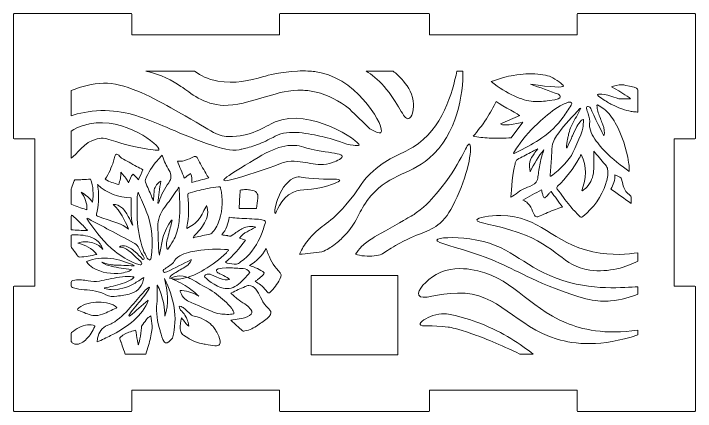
# Model space of a CAD drawing. Header units: millimetres. Extents: x -372 to 413, y -257 to 13.
# Drawn here: x 2.9 to 99.1, y -126.5 to -70.3 of the extents above; entities that cross this region are included whole.
import ezdxf

# ---------------------------------------------------------------- set-up
doc = ezdxf.new("R2010")
doc.units = ezdxf.units.MM
doc.header["$MEASUREMENT"] = 0
doc.layers.add('Layer 1', color=7, linetype='Continuous')

# ---------------------------------------------------------------- blocks, each defined once
blk = doc.blocks.new('block 6')
at = {"layer": 'Layer 1', "lineweight": 0}
for points in [[(19.596, -126.444), (19.596, -123.503), (40.396, -123.503), (40.396, -126.444), (40.455, -126.503), (61.537, -126.503), (61.596, -126.444), (61.596, -123.503), (82.396, -123.503), (82.396, -126.444), (82.455, -126.503), (99.037, -126.503), (99.096, -126.444), (99.096, -108.862), (99.037, -108.803), (96.096, -108.803), (96.096, -88.003), (99.037, -88.003), (99.096, -87.944), (99.096, -70.362), (99.037, -70.303), (82.455, -70.303), (82.396, -70.362), (82.396, -73.303), (61.596, -73.303), (61.596, -70.362), (61.537, -70.303), (40.455, -70.303), (40.396, -70.362), (40.396, -73.303), (19.596, -73.303), (19.596, -70.362), (19.537, -70.303), (2.955, -70.303), (2.896, -70.362), (2.896, -87.944), (2.955, -88.003), (5.896, -88.003), (5.896, -108.803), (2.955, -108.803), (2.896, -108.862), (2.896, -126.444), (2.955, -126.503), (19.537, -126.503), (19.596, -126.444)], [(66.585, -80.996), (66.585, -80.996)], [(18.432, -93.322), (18.432, -93.322)], [(44.896, -118.503), (44.896, -107.303), (57.096, -107.303), (57.096, -118.503), (44.896, -118.503)]]:
    blk.add_lwpolyline(points, dxfattribs=at)
for points, knots in [([(54.73, -87.109), (54.603, -87.232), (54.211, -87.19), (53.153, -86.569), (52.194, -85.638), (51.234, -84.707), (50.271, -83.775), (48.825, -82.597), (47.244, -81.796), (45.576, -81.398), (44.93, -81.242), (44.327, -81.158), (43.748, -81.133), (41.713, -81.041), (40.238, -81.528), (38.961, -81.909), (36.04, -82.78), (34.244, -83.32), (32.537, -83.264), (29.708, -83.179), (27.831, -81.5), (26.508, -80.579), (25.312, -79.75), (23.714, -78.953), (21.541, -78.413), (21.541, -78.413), (28.416, -78.413), (28.416, -78.413), (29.408, -79.097), (30.131, -79.56), (31.708, -79.842), (34.188, -80.283), (36.107, -79.757), (38.139, -79.196), (38.717, -79.037), (40.718, -78.519), (42.954, -78.413), (43.441, -78.392), (43.939, -78.388), (44.433, -78.413), (45.064, -78.445), (45.695, -78.522), (46.299, -78.66), (51.83, -79.93), (55.365, -86.499), (54.73, -87.109)], [0, 0, 0, 0, 1, 1, 1, 2, 2, 2, 3, 3, 3, 4, 4, 4, 5, 5, 5, 6, 6, 6, 7, 7, 7, 8, 8, 8, 9, 9, 9, 10, 10, 10, 11, 11, 11, 12, 12, 12, 13, 13, 13, 14, 14, 14, 15, 15, 15, 15]), ([(66.298, -78.413), (66.336, -81.581), (65.532, -87.332), (61.535, -90.739), (58.498, -93.329), (55.58, -92.891), (52.797, -96.715), (51.382, -98.656), (51.477, -99.682), (49.555, -101.697), (49.194, -102.074), (48.761, -102.534), (48.095, -103.014), (47.698, -103.3), (47.129, -103.66), (46.387, -103.975), (45.871, -104.04), (45.346, -104.1), (44.81, -104.156), (44.275, -104.211), (43.748, -104.26), (43.229, -104.304), (43.445, -103.831), (43.759, -103.195), (44.27, -102.54), (46.281, -99.961), (46.944, -100.564), (49.795, -97.315), (51.795, -95.036), (51.587, -94.539), (53.188, -92.958), (55.552, -90.63), (57.432, -90.298), (59.256, -89.177), (63.444, -86.601), (64.837, -81.408), (65.444, -78.413), (65.444, -78.413), (66.298, -78.413), (66.298, -78.413)], [0, 0, 0, 0, 1, 1, 1, 2, 2, 2, 3, 3, 3, 4, 4, 4, 5, 5, 5, 6, 6, 6, 7, 7, 7, 8, 8, 8, 9, 9, 9, 10, 10, 10, 11, 11, 11, 12, 12, 12, 13, 13, 13, 13]), ([(59.302, -83.581), (59.284, -83.779), (59.172, -85.021), (58.642, -85.144), (57.873, -85.32), (57.242, -82.907), (55.16, -80.579), (54.296, -79.612), (53.418, -78.921), (52.649, -78.413), (52.649, -78.413), (56.413, -78.413), (56.413, -78.413), (56.445, -78.434), (56.476, -78.459), (56.508, -78.484), (56.956, -78.829), (59.545, -80.907), (59.302, -83.581)], [0, 0, 0, 0, 1, 1, 1, 2, 2, 2, 3, 3, 3, 4, 4, 4, 5, 5, 5, 6, 6, 6, 6]), ([(75.828, -80.278), (78.852, -80.721), (80.401, -80.795), (80.474, -80.501), (80.495, -80.418), (79.384, -79.536), (78.718, -79.241), (78.187, -79.005), (77.129, -78.854), (76.062, -78.813), (75.83, -78.804), (74.803, -78.79), (73.4, -79.035), (72.596, -79.176), (71.52, -79.43), (70.296, -79.916), (72.493, -81.696), (74.703, -82.583), (76.196, -82.708), (76.947, -82.771), (77.828, -82.668), (78.447, -82.596), (79.771, -82.441), (79.994, -82.255), (80.024, -82.1), (80.051, -81.956), (79.918, -81.806), (79.791, -81.697), (78.47, -81.224), (77.149, -80.751), (75.828, -80.278)], [0, 0, 0, 0, 1, 1, 1, 2, 2, 2, 3, 3, 3, 4, 4, 4, 5, 5, 5, 6, 6, 6, 7, 7, 7, 8, 8, 8, 9, 9, 9, 10, 10, 10, 10]), ([(51.657, -88.873), (51.633, -88.958), (51.343, -89.014), (49.918, -88.753), (48.504, -88.181), (47.29, -87.86), (46.433, -87.673), (44.715, -87.292), (41.646, -86.615), (39.892, -87.578), (39.716, -87.673), (39.067, -88.03), (38.135, -88.46), (37.811, -88.608), (37.426, -88.767), (36.947, -88.933), (36.181, -89.194), (35.532, -89.353), (35.087, -89.444), (35.087, -89.444), (34.509, -89.624), (33.814, -89.607), (31.588, -89.54), (25.562, -86.816), (23.52, -85.97), (20.997, -84.925), (18.486, -83.916), (15.208, -84.008), (13.519, -84.057), (12.079, -84.386), (10.996, -84.724), (10.996, -84.724), (10.996, -81.182), (10.996, -81.182), (12.488, -80.547), (14.027, -80.198), (15.575, -80.138), (18.429, -80.025), (22.042, -81.92), (25.086, -83.62), (31.08, -86.978), (31.433, -87.613), (33.225, -87.673), (36.333, -87.772), (38.273, -86.259), (39.818, -85.603), (44.718, -83.518), (51.809, -88.39), (51.657, -88.873)], [0, 0, 0, 0, 1, 1, 1, 2, 2, 2, 3, 3, 3, 4, 4, 4, 5, 5, 5, 6, 6, 6, 7, 7, 7, 8, 8, 8, 9, 9, 9, 10, 10, 10, 11, 11, 11, 12, 12, 12, 13, 13, 13, 14, 14, 14, 15, 15, 15, 16, 16, 16, 16]), ([(90.44, -80.696), (90.577, -80.727), (90.794, -80.781), (90.916, -80.963), (91.033, -81.14), (90.986, -81.347), (90.986, -81.463), (90.986, -82.285), (90.986, -83.107), (90.986, -83.928), (90.986, -84.016), (90.986, -84.104), (90.986, -84.227), (90.817, -84.207), (90.656, -84.193), (90.498, -84.176), (90.498, -84.176), (90.247, -84.147), (90.033, -84.116), (89.771, -84.077), (88.725, -83.863), (87.303, -83.158), (86.905, -82.96), (86.547, -82.726), (85.832, -82.257), (85.518, -82.052), (85.271, -81.881), (85.306, -81.777), (85.328, -81.711), (85.464, -81.667), (85.907, -81.701), (86.792, -81.771), (87.18, -82.021), (88.317, -82.324), (88.317, -82.324), (88.525, -82.379), (89.921, -82.348), (89.927, -82.348), (89.939, -82.347), (89.942, -82.34), (89.99, -82.252), (88.668, -81.451), (87.273, -80.636), (87.617, -80.502), (88.147, -80.348), (88.804, -80.35), (88.947, -80.351), (89.444, -80.466), (90.44, -80.696)], [0, 0, 0, 0, 1, 1, 1, 2, 2, 2, 3, 3, 3, 4, 4, 4, 5, 5, 5, 6, 6, 6, 7, 7, 7, 8, 8, 8, 9, 9, 9, 10, 10, 10, 11, 11, 11, 12, 12, 12, 13, 13, 13, 14, 14, 14, 15, 15, 15, 16, 16, 16, 16]), ([(74.306, -84.695), (74.306, -84.695), (72.041, -83.394), (70.974, -82.728), (70.617, -83.474), (70.169, -84.298), (69.608, -85.162), (68.977, -86.133), (68.331, -86.955), (67.732, -87.637), (68.424, -87.751), (69.189, -87.843), (70.019, -87.889), (71.161, -87.954), (72.199, -87.92), (73.104, -87.84), (73.104, -87.84), (74.771, -85.648), (74.771, -85.648), (74.771, -85.648), (72.129, -86.317), (71.607, -85.888), (71.607, -85.888), (74.306, -84.695), (74.306, -84.695)], [0, 0, 0, 0, 1, 1, 1, 2, 2, 2, 3, 3, 3, 4, 4, 4, 5, 5, 5, 6, 6, 6, 7, 7, 7, 8, 8, 8, 8]), ([(73.454, -90.033), (73.643, -89.717), (73.82, -89.394), (74.024, -89.088), (74.933, -87.725), (76.051, -86.546), (77.256, -85.445), (78.117, -84.659), (79.014, -83.916), (80.025, -83.33), (80.376, -83.126), (80.77, -82.995), (81.146, -82.834), (81.192, -82.814), (81.25, -82.8), (81.298, -82.809), (81.419, -82.83), (81.589, -82.831), (81.64, -82.907), (81.689, -82.979), (81.647, -83.159), (81.586, -83.252), (81.212, -83.818), (80.833, -84.381), (80.434, -84.93), (79.599, -86.081), (78.603, -87.07), (77.426, -87.874), (76.419, -88.563), (75.354, -89.147), (74.265, -89.691), (74.013, -89.816), (73.766, -89.953), (73.517, -90.084), (73.496, -90.067), (73.475, -90.05), (73.454, -90.033)], [0, 0, 0, 0, 1, 1, 1, 2, 2, 2, 3, 3, 3, 4, 4, 4, 5, 5, 5, 6, 6, 6, 7, 7, 7, 8, 8, 8, 9, 9, 9, 10, 10, 10, 11, 11, 11, 12, 12, 12, 12]), ([(81.488, -90.54), (80.651, -91.766), (78.58, -93.514), (78.597, -93.29), (78.655, -92.48), (78.719, -91.67), (78.775, -90.86), (78.818, -90.25), (78.814, -89.634), (78.901, -89.031), (79.003, -88.322), (79.388, -87.721), (79.807, -87.153), (80.712, -85.925), (81.766, -84.826), (82.809, -83.717), (82.828, -83.696), (82.854, -83.682), (82.913, -83.684), (82.854, -83.806), (82.797, -83.931), (82.734, -84.051), (82.352, -84.778), (81.957, -85.498), (81.592, -86.232), (81.444, -86.531), (81.348, -86.857), (81.253, -87.179), (81.228, -87.266), (81.197, -87.403), (81.172, -87.517), (81.134, -87.692), (81.086, -87.864), (81.059, -88.04), (80.999, -88.444), (80.949, -88.85), (80.894, -89.256), (80.915, -89.265), (80.935, -89.274), (80.956, -89.283), (80.971, -89.257), (80.987, -89.231), (80.999, -89.205), (81.203, -88.767), (81.41, -88.331), (81.604, -87.89), (81.625, -87.843), (81.708, -87.632), (81.74, -87.566), (81.958, -87.125), (82.143, -86.667), (82.383, -86.238), (82.551, -85.936), (82.783, -85.667), (83, -85.394), (83.056, -85.324), (83.166, -85.298), (83.252, -85.252), (83.278, -85.266), (83.303, -85.28), (83.329, -85.295), (83.293, -85.699), (83.274, -86.106), (83.217, -86.507), (83.115, -87.219), (81.631, -90.33), (81.488, -90.54)], [0, 0, 0, 0, 1, 1, 1, 2, 2, 2, 3, 3, 3, 4, 4, 4, 5, 5, 5, 6, 6, 6, 7, 7, 7, 8, 8, 8, 9, 9, 9, 10, 10, 10, 11, 11, 11, 12, 12, 12, 13, 13, 13, 14, 14, 14, 15, 15, 15, 16, 16, 16, 17, 17, 17, 18, 18, 18, 19, 19, 19, 20, 20, 20, 21, 21, 21, 22, 22, 22, 22]), ([(85.914, -85.703), (85.728, -85.169), (85.505, -84.646), (85.333, -84.107), (85.248, -83.839), (85.246, -83.545), (85.207, -83.263), (85.239, -83.244), (85.271, -83.224), (85.303, -83.204), (85.59, -83.384), (85.892, -83.542), (86.159, -83.747), (86.857, -84.283), (87.372, -84.98), (87.799, -85.74), (88.78, -87.485), (89.354, -89.369), (89.679, -91.334), (89.726, -91.621), (89.748, -91.913), (89.772, -92.203), (89.781, -92.312), (89.763, -92.423), (89.754, -92.595), (89.453, -92.384), (89.189, -92.21), (88.938, -92.02), (87.695, -91.081), (86.528, -90.057), (85.534, -88.852), (84.939, -88.131), (84.381, -87.381), (84.2, -86.431), (84.166, -86.257), (84.134, -86.066), (84.171, -85.899), (84.284, -85.384), (84.089, -84.928), (83.953, -84.458), (83.879, -84.201), (83.82, -83.939), (83.749, -83.681), (83.693, -83.479), (83.791, -83.426), (83.97, -83.433), (84.149, -83.439), (84.252, -83.528), (84.323, -83.69), (84.684, -84.518), (86.181, -87.602), (86.185, -87.592), (86.372, -87.048), (86.201, -86.535), (86.04, -86.023), (86.035, -86.006), (85.946, -85.793), (85.914, -85.703)], [0, 0, 0, 0, 1, 1, 1, 2, 2, 2, 3, 3, 3, 4, 4, 4, 5, 5, 5, 6, 6, 6, 7, 7, 7, 8, 8, 8, 9, 9, 9, 10, 10, 10, 11, 11, 11, 12, 12, 12, 13, 13, 13, 14, 14, 14, 15, 15, 15, 16, 16, 16, 17, 17, 17, 18, 18, 18, 19, 19, 19, 19]), ([(23.407, -89.547), (23.347, -89.691), (22.687, -89.586), (21.364, -89.367), (16.905, -88.64), (16.323, -87.638), (14.7, -87.987), (12.711, -88.414), (11.843, -90.291), (10.996, -90.711), (10.996, -90.711), (10.996, -86.897), (10.996, -86.897), (12.023, -86.22), (13.321, -85.948), (13.617, -85.885), (18.514, -84.855), (23.647, -88.972), (23.407, -89.547)], [0, 0, 0, 0, 1, 1, 1, 2, 2, 2, 3, 3, 3, 4, 4, 4, 5, 5, 5, 6, 6, 6, 6]), ([(49.254, -90.483), (49.296, -90.86), (48.051, -91.283), (47.895, -91.335), (45.463, -92.147), (44.161, -90.938), (41.567, -91.204), (40.828, -91.28), (41.212, -91.349), (37.845, -92.465), (35.613, -93.204), (32.704, -94.168), (32.56, -93.846), (32.52, -93.754), (32.688, -93.521), (34.182, -92.585), (38.155, -90.096), (40.141, -88.852), (42.468, -88.922), (43.71, -88.96), (43.437, -89.271), (46.852, -89.823), (48.192, -90.039), (49.216, -90.15), (49.254, -90.483)], [0, 0, 0, 0, 1, 1, 1, 2, 2, 2, 3, 3, 3, 4, 4, 4, 5, 5, 5, 6, 6, 6, 7, 7, 7, 8, 8, 8, 8]), ([(65.465, -96.204), (64.565, -98.077), (64.12, -99.016), (63.066, -99.912), (61.44, -101.294), (60.007, -101.223), (56.789, -103.072), (55.944, -103.557), (55.277, -104.002), (54.843, -104.304), (54.268, -104.472), (53.412, -104.641), (52.387, -104.544), (51.913, -104.5), (51.498, -104.407), (51.149, -104.304), (51.336, -104.014), (51.628, -103.605), (52.052, -103.177), (52.451, -102.775), (52.936, -102.392), (53.576, -102.014), (54.035, -101.743), (56.487, -100.346), (57.933, -99.524), (58.872, -98.987), (59.253, -98.786), (59.761, -98.409), (61.154, -97.379), (62.036, -96.349), (62.823, -95.421), (65.987, -91.685), (66.784, -88.602), (67.208, -88.743), (67.663, -88.894), (67.19, -92.613), (65.465, -96.204)], [0, 0, 0, 0, 1, 1, 1, 2, 2, 2, 3, 3, 3, 4, 4, 4, 5, 5, 5, 6, 6, 6, 7, 7, 7, 8, 8, 8, 9, 9, 9, 10, 10, 10, 11, 11, 11, 12, 12, 12, 12]), ([(73.522, -92.078), (73.574, -91.845), (73.646, -91.616), (73.684, -91.382), (73.732, -91.087), (73.906, -90.918), (74.162, -90.79), (74.809, -90.467), (75.453, -90.135), (76.093, -89.797), (76.341, -89.666), (76.574, -89.507), (76.85, -89.392), (76.677, -89.636), (76.503, -89.879), (76.33, -90.123), (76.08, -90.475), (75.797, -90.809), (75.716, -91.253), (75.634, -91.702), (75.692, -92.142), (75.783, -92.644), (76.334, -91.514), (76.931, -90.479), (77.717, -89.559), (77.572, -90.017), (77.392, -90.468), (77.288, -90.936), (77.143, -91.596), (77.053, -92.269), (76.941, -92.936), (76.896, -93.208), (76.881, -93.487), (76.803, -93.749), (76.645, -94.281), (76.2, -94.52), (75.729, -94.719), (75.324, -94.89), (74.918, -95.057), (74.513, -95.229), (74.447, -95.256), (73.136, -96.246), (73.053, -96.257), (73.053, -96.257), (73.275, -93.167), (73.522, -92.078)], [0, 0, 0, 0, 1, 1, 1, 2, 2, 2, 3, 3, 3, 4, 4, 4, 5, 5, 5, 6, 6, 6, 7, 7, 7, 8, 8, 8, 9, 9, 9, 10, 10, 10, 11, 11, 11, 12, 12, 12, 13, 13, 13, 14, 14, 14, 15, 15, 15, 15]), ([(18.837, -93.715), (18.931, -93.864), (19.011, -94.022), (19.115, -94.208), (19.332, -93.785), (19.349, -93.287), (19.778, -92.965), (20.027, -93.236), (20.268, -93.5), (20.523, -93.779), (20.727, -93.307), (20.924, -92.852), (21.137, -92.361), (20.856, -92.212), (20.552, -92.053), (20.251, -91.889), (19.542, -91.502), (18.829, -91.12), (18.128, -90.716), (17.968, -90.624), (17.85, -90.457), (17.718, -90.319), (17.492, -90.084), (17.263, -90.12), (17.16, -90.43), (17.079, -90.671), (17.039, -90.924), (16.973, -91.17), (16.732, -92.072), (16.32, -92.898), (15.827, -93.708), (16.406, -94.113), (17.094, -94.24), (17.729, -94.47), (17.915, -93.9), (18.053, -93.334), (18.003, -92.74), (17.956, -92.584), (18.605, -93.345), (18.837, -93.715)], [0, 0, 0, 0, 1, 1, 1, 2, 2, 2, 3, 3, 3, 4, 4, 4, 5, 5, 5, 6, 6, 6, 7, 7, 7, 8, 8, 8, 9, 9, 9, 10, 10, 10, 11, 11, 11, 12, 12, 12, 13, 13, 13, 13]), ([(22.615, -96.72), (22.625, -96.625), (22.636, -96.531), (22.643, -96.437), (22.676, -96.03), (22.686, -95.62), (22.747, -95.218), (22.819, -94.733), (23.235, -94.209), (23.65, -93.983), (23.514, -95.001), (23.375, -96.042), (23.237, -97.084), (23.267, -97.091), (23.298, -97.099), (23.328, -97.106), (23.362, -97.032), (23.404, -96.96), (23.429, -96.883), (23.729, -95.917), (24.171, -95.022), (24.774, -94.209), (25.195, -93.641), (25.202, -93.064), (24.848, -92.459), (24.47, -91.813), (24.098, -91.163), (23.917, -90.425), (23.911, -90.399), (23.888, -90.376), (23.849, -90.313), (23.603, -90.581), (23.364, -90.828), (23.14, -91.088), (22.454, -91.881), (21.887, -92.751), (21.507, -93.732), (21.462, -93.848), (21.456, -94.011), (21.502, -94.123), (21.776, -94.791), (22.073, -95.45), (22.356, -96.115), (22.44, -96.311), (22.504, -96.516), (22.577, -96.718), (22.59, -96.718), (22.602, -96.719), (22.615, -96.72)], [0, 0, 0, 0, 1, 1, 1, 2, 2, 2, 3, 3, 3, 4, 4, 4, 5, 5, 5, 6, 6, 6, 7, 7, 7, 8, 8, 8, 9, 9, 9, 10, 10, 10, 11, 11, 11, 12, 12, 12, 13, 13, 13, 14, 14, 14, 15, 15, 15, 16, 16, 16, 16]), ([(26.01, -91.151), (26.324, -91.932), (26.647, -92.735), (26.972, -93.544), (27.25, -93.349), (27.552, -93.136), (27.873, -92.911), (28.13, -93.333), (27.967, -93.763), (28.064, -94.156), (28.85, -93.943), (29.621, -93.734), (30.425, -93.516), (30.337, -93.384), (30.242, -93.26), (30.166, -93.125), (29.766, -92.422), (29.347, -91.73), (28.982, -91.009), (28.666, -90.386), (28.637, -90.37), (28.015, -90.671), (27.603, -90.87), (27.162, -91.017), (26.72, -91.141), (26.509, -91.2), (26.267, -91.151), (26.01, -91.151)], [0, 0, 0, 0, 1, 1, 1, 2, 2, 2, 3, 3, 3, 4, 4, 4, 5, 5, 5, 6, 6, 6, 7, 7, 7, 8, 8, 8, 9, 9, 9, 9]), ([(82.974, -90.23), (83.872, -91.925), (83.71, -93.605), (83.059, -95.297), (83.091, -95.311), (83.122, -95.325), (83.154, -95.338), (83.358, -95.165), (83.578, -95.007), (83.764, -94.816), (84.377, -94.183), (84.669, -93.393), (84.735, -92.538), (84.792, -91.796), (84.755, -91.046), (84.759, -90.299), (84.76, -90.136), (84.76, -89.972), (84.76, -89.745), (84.854, -89.839), (84.914, -89.892), (84.964, -89.952), (85.492, -90.587), (86.031, -91.214), (86.537, -91.866), (86.661, -92.026), (86.715, -92.265), (86.738, -92.474), (86.805, -93.111), (86.65, -93.727), (86.456, -94.324), (85.847, -96.203), (84.744, -97.742), (83.2, -98.972), (83.002, -99.13), (82.876, -99.099), (82.727, -98.934), (82.273, -98.433), (81.789, -97.956), (81.368, -97.429), (80.759, -96.667), (80.198, -95.869), (79.611, -95.09), (79.493, -94.933), (79.519, -94.836), (79.657, -94.696), (80.83, -93.501), (81.882, -92.211), (82.709, -90.747), (82.801, -90.584), (82.88, -90.414), (82.974, -90.23)], [0, 0, 0, 0, 1, 1, 1, 2, 2, 2, 3, 3, 3, 4, 4, 4, 5, 5, 5, 6, 6, 6, 7, 7, 7, 8, 8, 8, 9, 9, 9, 10, 10, 10, 11, 11, 11, 12, 12, 12, 13, 13, 13, 14, 14, 14, 15, 15, 15, 16, 16, 16, 17, 17, 17, 17]), ([(47.231, -94.627), (44.632, -95.439), (43.751, -94.902), (42.368, -95.527), (40.412, -96.411), (39.987, -98.628), (39.786, -98.53), (39.501, -98.39), (40.446, -93.99), (42.788, -93.426), (43.49, -93.256), (43.595, -93.549), (45.97, -93.666), (47.809, -93.756), (48.869, -93.623), (48.908, -93.831), (48.955, -94.082), (47.465, -94.554), (47.231, -94.627)], [0, 0, 0, 0, 1, 1, 1, 2, 2, 2, 3, 3, 3, 4, 4, 4, 5, 5, 5, 6, 6, 6, 6]), ([(90.027, -97.109), (89.055, -96.426), (88.116, -95.766), (87.166, -95.098), (87.526, -94.495), (87.781, -93.837), (87.743, -93.059), (87.817, -93.102), (87.863, -93.13), (87.911, -93.155), (88.135, -93.277), (88.361, -93.395), (88.582, -93.521), (88.625, -93.545), (88.665, -93.599), (88.677, -93.647), (88.765, -93.982), (88.838, -94.32), (88.929, -94.654), (89.084, -95.223), (89.414, -95.669), (89.91, -95.987), (89.999, -96.043), (90.031, -96.105), (90.029, -96.207), (90.024, -96.494), (90.027, -96.781), (90.027, -97.109)], [0, 0, 0, 0, 1, 1, 1, 2, 2, 2, 3, 3, 3, 4, 4, 4, 5, 5, 5, 6, 6, 6, 7, 7, 7, 8, 8, 8, 9, 9, 9, 9]), ([(14.047, -96.945), (14.162, -95.812), (14.153, -94.739), (13.749, -93.691), (13.37, -93.715), (12.979, -93.746), (12.587, -93.763), (12.286, -93.777), (11.984, -93.777), (11.683, -93.773), (11.559, -93.772), (11.484, -93.803), (11.439, -93.928), (11.315, -94.269), (11.177, -94.604), (11.049, -94.943), (11.022, -95.014), (11.001, -95.093), (11.001, -95.168), (10.997, -95.817), (10.996, -96.466), (11.003, -97.115), (11.004, -97.175), (11.051, -97.271), (11.1, -97.288), (11.766, -97.528), (12.437, -97.758), (13.107, -97.989), (13.142, -98.001), (13.181, -98.003), (13.228, -98.013), (13.318, -97.071), (12.947, -96.293), (12.438, -95.551), (13.087, -95.866), (13.563, -96.383), (14.047, -96.945)], [0, 0, 0, 0, 1, 1, 1, 2, 2, 2, 3, 3, 3, 4, 4, 4, 5, 5, 5, 6, 6, 6, 7, 7, 7, 8, 8, 8, 9, 9, 9, 10, 10, 10, 11, 11, 11, 12, 12, 12, 12]), ([(19.085, -100.74), (18.587, -99.458), (17.999, -98.242), (16.936, -97.262), (17.419, -97.246), (17.777, -97.414), (18.101, -97.674), (18.533, -98.02), (18.823, -98.474), (19.07, -98.959), (19.279, -99.37), (19.474, -99.788), (19.699, -100.199), (19.339, -98.933), (19.556, -97.635), (19.478, -96.349), (17.711, -96.232), (16.104, -95.742), (14.739, -94.47), (14.767, -94.699), (14.786, -94.861), (14.807, -95.023), (14.969, -96.248), (14.876, -97.458), (14.593, -98.655), (14.557, -98.811), (14.603, -98.869), (14.726, -98.914), (15.132, -99.06), (15.534, -99.222), (15.946, -99.351), (17.044, -99.693), (18.155, -100.002), (19.085, -100.74)], [0, 0, 0, 0, 1, 1, 1, 2, 2, 2, 3, 3, 3, 4, 4, 4, 5, 5, 5, 6, 6, 6, 7, 7, 7, 8, 8, 8, 9, 9, 9, 10, 10, 10, 11, 11, 11, 11]), ([(25.25, -99.493), (25.188, -99.766), (25.13, -100.04), (25.062, -100.312), (24.88, -101.045), (24.68, -101.774), (24.517, -102.511), (24.462, -102.762), (24.487, -103.033), (24.493, -103.294), (24.496, -103.385), (24.551, -103.475), (24.582, -103.565), (24.608, -103.572), (24.633, -103.578), (24.659, -103.584), (24.911, -103.191), (25.187, -102.81), (25.411, -102.401), (25.785, -101.721), (26.025, -100.979), (26.154, -100.22), (26.279, -99.486), (26.342, -98.735), (26.349, -97.99), (26.359, -97.003), (26.289, -96.014), (26.252, -95.026), (26.25, -94.974), (26.237, -94.923), (26.219, -94.806), (26.059, -95.056), (25.94, -95.265), (25.801, -95.459), (25.281, -96.187), (24.78, -96.931), (24.223, -97.63), (23.556, -98.467), (23.244, -99.411), (23.256, -100.462), (23.267, -101.466), (23.317, -102.469), (23.357, -103.473), (23.37, -103.788), (23.407, -104.103), (23.471, -104.426), (23.505, -104.254), (23.541, -104.084), (23.574, -103.912), (23.701, -103.269), (23.805, -102.621), (23.959, -101.984), (24.183, -101.06), (24.647, -100.245), (25.192, -99.476), (25.211, -99.481), (25.231, -99.487), (25.25, -99.493)], [0, 0, 0, 0, 1, 1, 1, 2, 2, 2, 3, 3, 3, 4, 4, 4, 5, 5, 5, 6, 6, 6, 7, 7, 7, 8, 8, 8, 9, 9, 9, 10, 10, 10, 11, 11, 11, 12, 12, 12, 13, 13, 13, 14, 14, 14, 15, 15, 15, 16, 16, 16, 17, 17, 17, 18, 18, 18, 19, 19, 19, 19]), ([(27.314, -100.687), (28, -100.31), (28.656, -99.941), (29.072, -99.317), (29.474, -98.713), (29.78, -98.046), (30.131, -97.402), (30.299, -97.814), (30.309, -98.256), (30.246, -98.698), (30.126, -99.53), (29.677, -100.205), (29.163, -100.839), (28.916, -101.144), (28.641, -101.426), (28.382, -101.722), (28.334, -101.777), (28.303, -101.847), (28.231, -101.964), (28.624, -101.877), (28.958, -101.8), (29.294, -101.73), (29.664, -101.653), (30.033, -101.566), (30.407, -101.517), (30.648, -101.485), (30.822, -101.378), (30.977, -101.205), (31.447, -100.683), (31.741, -100.061), (31.945, -99.404), (32.398, -97.945), (32.462, -96.466), (32.106, -94.972), (32.063, -94.792), (31.981, -94.743), (31.821, -94.766), (31.318, -94.84), (30.809, -94.889), (30.314, -94.996), (29.478, -95.178), (28.649, -95.39), (27.821, -95.604), (27.464, -95.695), (27.467, -95.716), (27.493, -96.032), (27.621, -97.521), (27.648, -99.007), (27.342, -100.482), (27.332, -100.533), (27.328, -100.585), (27.314, -100.687)], [0, 0, 0, 0, 1, 1, 1, 2, 2, 2, 3, 3, 3, 4, 4, 4, 5, 5, 5, 6, 6, 6, 7, 7, 7, 8, 8, 8, 9, 9, 9, 10, 10, 10, 11, 11, 11, 12, 12, 12, 13, 13, 13, 14, 14, 14, 15, 15, 15, 16, 16, 16, 17, 17, 17, 17]), ([(34.859, -95.232), (34.808, -96.104), (34.758, -96.954), (34.707, -97.821), (35.551, -97.821), (36.366, -97.821), (37.166, -97.821), (37.23, -97.335), (37.301, -96.858), (37.354, -96.38), (37.429, -95.702), (37.106, -95.329), (36.362, -95.228), (36.133, -95.197), (35.901, -95.168), (35.671, -95.17), (35.409, -95.172), (35.148, -95.208), (34.859, -95.232)], [0, 0, 0, 0, 1, 1, 1, 2, 2, 2, 3, 3, 3, 4, 4, 4, 5, 5, 5, 6, 6, 6, 6]), ([(80.35, -97.645), (80.004, -97.751), (79.66, -97.829), (79.337, -97.959), (78.611, -98.251), (77.895, -98.569), (77.175, -98.876), (77.079, -98.917), (76.985, -98.964), (76.885, -98.993), (76.61, -99.072), (76.557, -98.985), (76.388, -98.761), (76.135, -98.424), (76.121, -97.998), (75.886, -97.656), (75.603, -97.245), (75.328, -96.843), (74.765, -96.658), (75.659, -96.157), (76.507, -95.681), (77.379, -95.192), (77.419, -95.357), (77.464, -95.563), (77.518, -95.765), (77.557, -95.909), (77.605, -96.05), (77.654, -96.19), (77.718, -96.372), (77.844, -96.374), (77.961, -96.26), (78.137, -96.089), (78.295, -95.899), (78.461, -95.718), (78.55, -95.62), (78.64, -95.524), (78.736, -95.42), (79.28, -96.17), (79.808, -96.897), (80.35, -97.645)], [0, 0, 0, 0, 1, 1, 1, 2, 2, 2, 3, 3, 3, 4, 4, 4, 5, 5, 5, 6, 6, 6, 7, 7, 7, 8, 8, 8, 9, 9, 9, 10, 10, 10, 11, 11, 11, 12, 12, 12, 13, 13, 13, 13]), ([(20.45, -95.539), (20.403, -95.832), (20.336, -96.07), (20.333, -96.309), (20.322, -97.319), (20.278, -98.332), (20.343, -99.338), (20.436, -100.795), (20.691, -102.232), (21.163, -103.619), (21.31, -104.052), (21.551, -104.453), (21.749, -104.869), (21.759, -104.889), (21.772, -104.912), (21.791, -104.924), (21.904, -104.996), (22.02, -105.066), (22.134, -105.136), (22.193, -105.019), (22.29, -104.906), (22.305, -104.783), (22.572, -102.547), (22.484, -100.346), (21.613, -98.23), (21.261, -97.375), (20.897, -96.524), (20.538, -95.672), (20.526, -95.645), (20.505, -95.622), (20.45, -95.539)], [0, 0, 0, 0, 1, 1, 1, 2, 2, 2, 3, 3, 3, 4, 4, 4, 5, 5, 5, 6, 6, 6, 7, 7, 7, 8, 8, 8, 9, 9, 9, 10, 10, 10, 10]), ([(11, -100.851), (11.762, -100.89), (12.505, -100.929), (13.249, -100.968), (13.265, -100.946), (13.282, -100.924), (13.299, -100.902), (13.099, -100.689), (12.904, -100.47), (12.696, -100.263), (12.225, -99.797), (11.749, -99.335), (11.271, -98.876), (11.227, -98.834), (11.157, -98.797), (11.1, -98.8), (11.065, -98.801), (11.005, -98.881), (11.005, -98.926), (10.998, -99.558), (11, -100.189), (11, -100.851)], [0, 0, 0, 0, 1, 1, 1, 2, 2, 2, 3, 3, 3, 4, 4, 4, 5, 5, 5, 6, 6, 6, 7, 7, 7, 7]), ([(32.264, -101.576), (32.549, -101.61), (32.777, -101.637), (33.005, -101.664), (33.044, -101.668), (33.089, -101.661), (33.119, -101.679), (33.46, -101.874), (33.684, -101.687), (33.948, -101.484), (34.368, -101.162), (34.815, -100.868), (35.278, -100.611), (35.714, -100.37), (36.601, -100.33), (37.083, -100.468), (36.659, -100.688), (36.238, -100.889), (35.836, -101.122), (35.435, -101.355), (35.017, -101.58), (34.767, -102.017), (35.048, -102.116), (35.306, -102.207), (35.607, -102.312), (34.788, -103.481), (33.857, -104.489), (32.8, -105.432), (32.898, -105.484), (32.966, -105.543), (33.04, -105.554), (33.467, -105.617), (33.897, -105.711), (34.324, -105.705), (34.528, -105.702), (34.742, -105.521), (34.928, -105.388), (36.168, -104.504), (37.051, -103.325), (37.665, -101.949), (37.953, -101.303), (38.162, -100.622), (38.39, -99.95), (38.483, -99.676), (38.405, -99.544), (38.117, -99.477), (37.832, -99.412), (37.54, -99.364), (37.249, -99.346), (36.292, -99.287), (35.335, -99.25), (34.378, -99.194), (34.026, -99.173), (33.675, -99.121), (33.297, -99.081), (33.183, -99.994), (32.901, -100.83), (32.264, -101.576)], [0, 0, 0, 0, 1, 1, 1, 2, 2, 2, 3, 3, 3, 4, 4, 4, 5, 5, 5, 6, 6, 6, 7, 7, 7, 8, 8, 8, 9, 9, 9, 10, 10, 10, 11, 11, 11, 12, 12, 12, 13, 13, 13, 14, 14, 14, 15, 15, 15, 16, 16, 16, 17, 17, 17, 18, 18, 18, 19, 19, 19, 19]), ([(90.996, -104.085), (90.996, -104.085), (90.996, -105.266), (90.996, -105.266), (89.479, -106.088), (86.886, -106.928), (84.194, -106.529), (80.236, -105.944), (79.858, -103.249), (74.083, -101.217), (70.923, -100.102), (68.217, -99.918), (68.252, -99.46), (68.28, -99.086), (70.076, -98.814), (71.628, -98.828), (77.241, -98.881), (78.857, -102.705), (84.646, -103.961), (87.39, -104.557), (89.648, -104.268), (90.996, -104.085)], [0, 0, 0, 0, 1, 1, 1, 2, 2, 2, 3, 3, 3, 4, 4, 4, 5, 5, 5, 6, 6, 6, 7, 7, 7, 7]), ([(13.248, -99.259), (13.34, -99.413), (13.425, -99.572), (13.526, -99.72), (14.571, -101.258), (15.714, -102.716), (17.184, -103.872), (18.07, -104.568), (19.023, -105.176), (20.078, -105.6), (20.291, -105.685), (20.519, -105.739), (20.744, -105.788), (20.931, -105.829), (21.021, -105.714), (20.947, -105.534), (20.91, -105.444), (20.851, -105.354), (20.779, -105.288), (20.3, -104.842), (19.821, -104.394), (19.328, -103.963), (18.903, -103.591), (18.423, -103.319), (17.833, -103.286), (17.995, -103.12), (18.256, -103.061), (18.555, -103.124), (19.132, -103.246), (19.61, -103.559), (20.037, -103.944), (20.403, -104.274), (20.735, -104.639), (21.083, -104.988), (21.11, -105.015), (21.142, -105.036), (21.173, -105.06), (21.341, -104.971), (21.363, -104.874), (21.262, -104.707), (20.981, -104.237), (20.713, -103.758), (20.455, -103.275), (20.306, -102.995), (20.083, -102.817), (19.809, -102.673), (18.682, -102.081), (17.559, -101.48), (16.435, -100.883), (15.454, -100.362), (14.473, -99.841), (13.491, -99.321), (13.425, -99.286), (13.357, -99.256), (13.29, -99.224), (13.276, -99.236), (13.262, -99.247), (13.248, -99.259)], [0, 0, 0, 0, 1, 1, 1, 2, 2, 2, 3, 3, 3, 4, 4, 4, 5, 5, 5, 6, 6, 6, 7, 7, 7, 8, 8, 8, 9, 9, 9, 10, 10, 10, 11, 11, 11, 12, 12, 12, 13, 13, 13, 14, 14, 14, 15, 15, 15, 16, 16, 16, 17, 17, 17, 18, 18, 18, 19, 19, 19, 19]), ([(14.624, -104.322), (13.951, -103.393), (13.019, -103), (11.933, -102.738), (12.612, -102.507), (13.233, -102.495), (13.859, -102.634), (14.485, -102.773), (15.03, -103.058), (15.431, -103.583), (15.452, -103.569), (15.474, -103.555), (15.495, -103.541), (15.368, -103.302), (15.269, -103.042), (15.107, -102.83), (14.5, -102.04), (13.625, -101.748), (12.688, -101.624), (12.224, -101.563), (11.749, -101.581), (11.279, -101.567), (11.196, -101.564), (11.113, -101.581), (11.011, -101.591), (11.011, -102.146), (10.985, -102.686), (11.026, -103.222), (11.04, -103.395), (11.226, -103.557), (11.341, -103.719), (11.548, -104.007), (11.754, -104.296), (11.974, -104.574), (12.026, -104.639), (12.134, -104.699), (12.215, -104.697), (13.014, -104.686), (13.789, -104.513), (14.624, -104.322)], [0, 0, 0, 0, 1, 1, 1, 2, 2, 2, 3, 3, 3, 4, 4, 4, 5, 5, 5, 6, 6, 6, 7, 7, 7, 8, 8, 8, 9, 9, 9, 10, 10, 10, 11, 11, 11, 12, 12, 12, 13, 13, 13, 13]), ([(90.996, -108.907), (90.996, -108.907), (90.996, -109.923), (90.996, -109.923), (90.085, -110.354), (88.6, -110.766), (87.143, -110.9), (85.238, -111.073), (83.517, -110.763), (79.467, -109.196), (73.706, -106.967), (73.29, -106.046), (68.612, -104.423), (65.179, -103.231), (62.562, -102.709), (62.622, -102.307), (62.682, -101.926), (65.098, -101.837), (67.261, -102.127), (72.958, -102.885), (74.39, -105.789), (79.463, -107.694), (84.547, -109.602), (89.126, -108.918), (90.996, -108.907)], [0, 0, 0, 0, 1, 1, 1, 2, 2, 2, 3, 3, 3, 4, 4, 4, 5, 5, 5, 6, 6, 6, 7, 7, 7, 8, 8, 8, 8]), ([(27.98, -105.11), (27.832, -105.505), (27.566, -105.79), (27.235, -106.001), (26.695, -106.345), (26.134, -106.656), (25.584, -106.985), (25.22, -107.202), (24.986, -107.444), (24.896, -107.687), (25.496, -107.874), (26.098, -107.845), (26.704, -107.734), (27.821, -107.528), (28.829, -107.05), (29.798, -106.479), (30.933, -105.81), (31.985, -105.032), (32.912, -104.091), (33.009, -103.992), (33.095, -103.883), (33.183, -103.776), (33.201, -103.754), (33.205, -103.721), (33.226, -103.663), (33.02, -103.645), (32.832, -103.621), (32.643, -103.613), (31.148, -103.545), (29.657, -103.611), (28.19, -103.904), (27.331, -104.075), (26.475, -104.319), (25.805, -104.95), (25.76, -104.993), (25.705, -105.033), (25.68, -105.086), (25.414, -105.641), (24.902, -105.926), (24.419, -106.244), (24.31, -106.316), (24.201, -106.392), (24.104, -106.479), (24.046, -106.532), (23.957, -106.636), (23.974, -106.671), (24.015, -106.751), (24.104, -106.839), (24.188, -106.858), (24.281, -106.878), (24.4, -106.844), (24.491, -106.8), (25.626, -106.24), (26.757, -105.674), (27.89, -105.111), (27.908, -105.103), (27.933, -105.11), (27.98, -105.11)], [0, 0, 0, 0, 1, 1, 1, 2, 2, 2, 3, 3, 3, 4, 4, 4, 5, 5, 5, 6, 6, 6, 7, 7, 7, 8, 8, 8, 9, 9, 9, 10, 10, 10, 11, 11, 11, 12, 12, 12, 13, 13, 13, 14, 14, 14, 15, 15, 15, 16, 16, 16, 17, 17, 17, 18, 18, 18, 19, 19, 19, 19]), ([(38.529, -103.491), (37.996, -104.568), (37.118, -105.244), (36.186, -105.903), (36.499, -106.013), (36.782, -106.09), (37.045, -106.21), (37.386, -106.367), (37.72, -106.545), (38.042, -106.738), (38.274, -106.877), (38.292, -107.005), (38.098, -107.203), (37.857, -107.449), (37.586, -107.667), (37.322, -107.892), (37.218, -107.981), (37.099, -108.054), (36.978, -108.141), (37.24, -108.302), (37.516, -108.427), (37.737, -108.616), (38.026, -108.864), (38.275, -109.161), (38.538, -109.44), (38.617, -109.523), (38.677, -109.627), (38.765, -109.698), (38.855, -109.773), (38.966, -109.818), (39.07, -109.699), (39.582, -109.112), (40.119, -108.545), (40.47, -107.838), (40.721, -107.332), (40.691, -107.014), (40.289, -106.626), (39.507, -105.87), (39.04, -104.935), (38.695, -103.925), (38.652, -103.797), (38.599, -103.672), (38.529, -103.491)], [0, 0, 0, 0, 1, 1, 1, 2, 2, 2, 3, 3, 3, 4, 4, 4, 5, 5, 5, 6, 6, 6, 7, 7, 7, 8, 8, 8, 9, 9, 9, 10, 10, 10, 11, 11, 11, 12, 12, 12, 13, 13, 13, 14, 14, 14, 14]), ([(19.5, -106.472), (19.029, -106.407), (18.555, -106.354), (18.085, -106.274), (17.607, -106.191), (17.132, -106.086), (16.658, -105.983), (16.189, -105.882), (15.739, -105.728), (15.338, -105.44), (15.733, -105.549), (16.118, -105.663), (16.508, -105.757), (16.687, -105.8), (16.875, -105.815), (17.059, -105.823), (17.977, -105.864), (18.896, -105.899), (19.814, -105.935), (19.842, -105.936), (19.871, -105.929), (19.904, -105.904), (18.849, -105.408), (17.756, -105.043), (16.593, -104.902), (15.422, -104.76), (14.288, -104.889), (13.171, -105.332), (13.401, -105.725), (13.724, -105.999), (14.09, -106.212), (15.337, -106.939), (16.696, -107.122), (18.109, -106.958), (18.472, -106.916), (18.828, -106.797), (19.182, -106.697), (19.303, -106.662), (19.41, -106.579), (19.523, -106.518), (19.516, -106.503), (19.508, -106.488), (19.5, -106.472)], [0, 0, 0, 0, 1, 1, 1, 2, 2, 2, 3, 3, 3, 4, 4, 4, 5, 5, 5, 6, 6, 6, 7, 7, 7, 8, 8, 8, 9, 9, 9, 10, 10, 10, 11, 11, 11, 12, 12, 12, 13, 13, 13, 14, 14, 14, 14]), ([(33.378, -107.879), (32.721, -108.179), (31.003, -107.25), (30.641, -107.129), (30.517, -107.088), (30.366, -107.121), (30.228, -107.132), (30.039, -107.148), (29.866, -107.223), (29.825, -107.42), (29.782, -107.631), (31.55, -108.928), (32.454, -109.103), (33.263, -109.26), (33.993, -109.061), (34.615, -108.535), (35.149, -108.083), (36.266, -106.97), (36.207, -106.862), (36.004, -106.484), (35.669, -106.356), (35.268, -106.332), (34.598, -106.293), (33.928, -106.255), (33.26, -106.199), (33.055, -106.183), (31.538, -106.337), (31.523, -106.505), (31.507, -106.679), (31.552, -106.832), (31.721, -106.912), (31.902, -106.998), (33.049, -107.559), (33.378, -107.879)], [0, 0, 0, 0, 1, 1, 1, 2, 2, 2, 3, 3, 3, 4, 4, 4, 5, 5, 5, 6, 6, 6, 7, 7, 7, 8, 8, 8, 9, 9, 9, 10, 10, 10, 11, 11, 11, 11]), ([(90.996, -115.035), (90.996, -115.035), (90.996, -115.688), (90.996, -115.688), (85.776, -117.455), (82.058, -117.029), (79.608, -116.295), (73.576, -114.486), (71.492, -109.681), (65.528, -109.783), (62.816, -109.829), (60.458, -110.869), (60.077, -110.1), (59.752, -109.444), (61.119, -107.971), (62.509, -107.173), (64.284, -106.154), (66.205, -106.271), (67.371, -106.442), (73.192, -107.297), (75.302, -111.727), (80.867, -114.012), (83.041, -114.905), (86.33, -115.708), (90.996, -115.035)], [0, 0, 0, 0, 1, 1, 1, 2, 2, 2, 3, 3, 3, 4, 4, 4, 5, 5, 5, 6, 6, 6, 7, 7, 7, 8, 8, 8, 8]), ([(21.255, -107.574), (20.78, -107.88), (20.331, -108.211), (19.847, -108.473), (18.851, -109.012), (17.791, -109.359), (16.641, -109.305), (16.333, -109.291), (16.029, -109.193), (15.724, -109.134), (15.726, -109.108), (15.729, -109.081), (15.731, -109.055), (16.132, -108.973), (16.536, -108.903), (16.934, -108.808), (17.805, -108.598), (18.667, -108.357), (19.452, -107.909), (19.598, -107.826), (19.721, -107.704), (19.855, -107.601), (19.844, -107.572), (19.834, -107.543), (19.824, -107.514), (19.684, -107.493), (19.545, -107.461), (19.404, -107.454), (18.36, -107.397), (17.345, -107.607), (16.329, -107.807), (15.883, -107.894), (15.442, -108.008), (14.997, -108.098), (14.464, -108.207), (13.936, -108.115), (13.408, -108.035), (12.789, -107.94), (12.17, -107.853), (11.542, -107.964), (11.011, -108.059), (11.031, -108.058), (11.002, -108.58), (10.986, -108.862), (11.089, -108.999), (11.342, -109.048), (11.847, -109.148), (12.351, -109.301), (12.861, -109.324), (13.931, -109.374), (14.959, -109.531), (15.921, -110.041), (16.398, -110.294), (16.94, -110.309), (17.464, -110.233), (18.126, -110.138), (18.799, -110.051), (19.434, -109.854), (20.56, -109.503), (21.095, -108.703), (21.255, -107.65), (21.259, -107.621), (21.255, -107.59), (21.255, -107.574)], [0, 0, 0, 0, 1, 1, 1, 2, 2, 2, 3, 3, 3, 4, 4, 4, 5, 5, 5, 6, 6, 6, 7, 7, 7, 8, 8, 8, 9, 9, 9, 10, 10, 10, 11, 11, 11, 12, 12, 12, 13, 13, 13, 14, 14, 14, 15, 15, 15, 16, 16, 16, 17, 17, 17, 18, 18, 18, 19, 19, 19, 20, 20, 20, 21, 21, 21, 21]), ([(24.229, -113.072), (24.251, -111.899), (24.005, -110.774), (23.615, -109.677), (23.492, -109.331), (23.334, -108.997), (23.192, -108.658), (23.173, -108.663), (23.153, -108.668), (23.133, -108.672), (23.147, -108.833), (23.176, -108.993), (23.173, -109.153), (23.16, -109.856), (23.187, -110.564), (23.111, -111.261), (22.966, -112.58), (23.19, -113.845), (23.553, -115.099), (23.553, -115.099), (23.625, -115.433), (23.831, -115.981), (24.028, -116.504), (24.13, -116.767), (24.315, -116.825), (24.587, -116.912), (24.974, -116.611), (25.293, -116.141), (26.141, -113.168), (25.482, -110.411), (24.186, -107.739), (24.598, -109.513), (24.907, -111.285), (24.229, -113.072)], [0, 0, 0, 0, 1, 1, 1, 2, 2, 2, 3, 3, 3, 4, 4, 4, 5, 5, 5, 6, 6, 6, 7, 7, 7, 8, 8, 8, 9, 9, 9, 10, 10, 10, 11, 11, 11, 11]), ([(33.992, -112.72), (33.977, -112.418), (33.837, -112.191), (33.673, -111.976), (33.065, -111.175), (32.304, -110.533), (31.509, -109.93), (30.807, -109.397), (29.822, -108.873), (27.917, -107.797), (27.741, -107.698), (27.361, -107.487), (26.829, -107.396), (26.142, -107.278), (25.656, -107.436), (25.549, -107.473), (25.351, -107.542), (25.196, -107.625), (25.092, -107.689), (25.538, -107.907), (25.991, -108.118), (26.433, -108.349), (27.379, -108.845), (28.132, -109.451), (28.298, -109.588), (28.483, -109.74), (28.731, -109.956), (29.012, -110.233), (28.681, -110.03), (28.218, -109.792), (27.633, -109.622), (27.15, -109.482), (26.718, -109.426), (26.375, -109.407), (26.416, -109.601), (26.501, -109.887), (26.691, -110.181), (27.099, -110.807), (27.715, -111.043), (28.263, -111.261), (31.088, -112.383), (30.981, -112.589), (32.024, -112.725), (32.667, -112.809), (33.315, -112.833), (33.992, -112.72)], [0, 0, 0, 0, 1, 1, 1, 2, 2, 2, 3, 3, 3, 4, 4, 4, 5, 5, 5, 6, 6, 6, 7, 7, 7, 8, 8, 8, 9, 9, 9, 10, 10, 10, 11, 11, 11, 12, 12, 12, 13, 13, 13, 14, 14, 14, 15, 15, 15, 15]), ([(14.692, -116.697), (15.349, -116.384), (15.974, -116.102), (16.584, -115.791), (17.617, -115.264), (18.612, -114.674), (19.513, -113.938), (20.457, -113.167), (21.251, -112.274), (21.782, -111.165), (21.834, -111.056), (21.871, -110.94), (21.896, -110.81), (20.936, -111.459), (20.209, -112.386), (19.25, -113.027), (19.224, -113.008), (19.198, -112.99), (19.173, -112.971), (19.269, -112.795), (19.34, -112.6), (19.465, -112.447), (20.045, -111.736), (20.651, -111.045), (21.225, -110.329), (21.499, -109.987), (21.724, -109.607), (21.966, -109.24), (22.014, -109.168), (22.039, -109.08), (22.074, -109), (22.052, -108.981), (22.03, -108.962), (22.008, -108.943), (21.775, -109.148), (21.52, -109.333), (21.315, -109.563), (20.649, -110.312), (20.007, -111.084), (19.343, -111.835), (18.59, -112.687), (17.79, -113.491), (16.786, -114.054), (16.591, -114.164), (16.388, -114.262), (16.18, -114.343), (15.334, -114.669), (14.887, -115.304), (14.74, -116.176), (14.721, -116.29), (14.707, -116.405), (14.693, -116.52), (14.689, -116.557), (14.692, -116.595), (14.692, -116.697)], [0, 0, 0, 0, 1, 1, 1, 2, 2, 2, 3, 3, 3, 4, 4, 4, 5, 5, 5, 6, 6, 6, 7, 7, 7, 8, 8, 8, 9, 9, 9, 10, 10, 10, 11, 11, 11, 12, 12, 12, 13, 13, 13, 14, 14, 14, 15, 15, 15, 16, 16, 16, 17, 17, 17, 18, 18, 18, 18]), ([(33.53, -113.595), (33.938, -113.978), (34.3, -114.319), (34.664, -114.659), (34.788, -114.774), (34.931, -114.872), (35.04, -115.001), (35.181, -115.169), (35.341, -115.178), (35.538, -115.139), (36.209, -115.004), (36.807, -114.702), (37.364, -114.321), (37.866, -113.977), (38.355, -113.614), (38.834, -113.24), (38.961, -113.141), (39.041, -112.974), (39.122, -112.827), (39.299, -112.502), (39.135, -112.249), (38.921, -112.019), (38.801, -111.889), (38.674, -111.763), (38.539, -111.649), (38.133, -111.306), (37.965, -110.819), (37.735, -110.366), (37.541, -109.985), (37.336, -109.605), (37.091, -109.255), (36.86, -108.924), (36.496, -108.754), (36.1, -108.725), (35.922, -108.712), (35.727, -108.795), (35.555, -108.87), (34.905, -109.155), (34.261, -109.453), (33.616, -109.748), (33.567, -109.77), (33.524, -109.803), (33.525, -109.803), (33.915, -110.131), (34.3, -110.478), (34.71, -110.793), (35.046, -111.05), (35.425, -111.253), (35.761, -111.51), (35.989, -111.684), (36.207, -111.888), (36.374, -112.118), (36.612, -112.444), (36.527, -112.745), (36.184, -112.962), (35.737, -113.245), (35.23, -113.353), (34.72, -113.439), (34.349, -113.502), (33.973, -113.538), (33.53, -113.595)], [0, 0, 0, 0, 1, 1, 1, 2, 2, 2, 3, 3, 3, 4, 4, 4, 5, 5, 5, 6, 6, 6, 7, 7, 7, 8, 8, 8, 9, 9, 9, 10, 10, 10, 11, 11, 11, 12, 12, 12, 13, 13, 13, 14, 14, 14, 15, 15, 15, 16, 16, 16, 17, 17, 17, 18, 18, 18, 19, 19, 19, 20, 20, 20, 20]), ([(17.458, -111.834), (17.159, -111.496), (16.756, -111.376), (16.357, -111.273), (15.378, -111.019), (14.389, -110.999), (13.403, -111.242), (12.917, -111.362), (12.469, -111.563), (12.081, -111.886), (11.875, -112.058), (11.864, -112.158), (12.1, -112.252), (12.75, -112.513), (13.398, -112.823), (14.077, -112.954), (14.508, -113.037), (15.016, -112.898), (15.45, -112.746), (16.11, -112.516), (16.736, -112.188), (17.375, -111.901), (17.401, -111.889), (17.421, -111.864), (17.458, -111.834)], [0, 0, 0, 0, 1, 1, 1, 2, 2, 2, 3, 3, 3, 4, 4, 4, 5, 5, 5, 6, 6, 6, 7, 7, 7, 8, 8, 8, 8]), ([(27.606, -114.474), (27.215, -114.154), (26.95, -113.721), (26.604, -113.302), (26.566, -113.463), (26.531, -113.589), (26.506, -113.716), (26.412, -114.216), (26.351, -114.715), (26.483, -115.22), (26.543, -115.45), (26.666, -115.619), (26.871, -115.742), (27.5, -116.117), (27.467, -116.175), (27.932, -116.399), (28.769, -116.802), (29.589, -116.97), (29.913, -117.03), (31.098, -117.248), (31.698, -117.358), (31.935, -117.044), (32.327, -116.521), (31.474, -115.146), (31.381, -115.003), (31.264, -114.825), (30.885, -114.223), (30.083, -113.72), (28.994, -113.038), (28.481, -113.178), (28.011, -112.89), (27.955, -112.856), (27.86, -112.763), (27.667, -112.585), (27.23, -112.182), (27.154, -112.054), (26.915, -111.898), (26.791, -111.817), (26.601, -111.715), (26.332, -111.646), (26.169, -111.485), (26.392, -112.196), (26.439, -112.223), (26.957, -112.525), (27.297, -113.36), (27.371, -113.531), (27.459, -113.735), (27.568, -114.051), (27.606, -114.474)], [0, 0, 0, 0, 1, 1, 1, 2, 2, 2, 3, 3, 3, 4, 4, 4, 5, 5, 5, 6, 6, 6, 7, 7, 7, 8, 8, 8, 9, 9, 9, 10, 10, 10, 11, 11, 11, 12, 12, 12, 13, 13, 13, 14, 14, 14, 15, 15, 15, 16, 16, 16, 16]), ([(22.204, -116.09), (22.042, -116.816), (21.869, -117.568), (21.53, -118.411), (21.53, -118.411), (18.651, -118.411), (18.651, -118.411), (18.313, -117.522), (18.055, -116.718), (18.041, -116.675), (17.988, -116.506), (17.819, -116.315), (17.872, -116.15), (17.882, -116.111), (17.904, -116.086), (17.939, -116.047), (18.369, -115.599), (19.17, -115.314), (19.17, -115.314), (19.41, -115.225), (19.727, -115.123), (20.101, -115.028), (20.14, -115.095), (20.451, -117.109), (20.489, -117.113), (20.539, -117.113), (20.923, -115.61), (20.93, -114.714), (20.93, -114.661), (20.888, -114.559), (20.955, -114.46), (21.163, -114.156), (21.386, -113.86), (21.604, -113.567), (21.774, -113.338), (21.975, -113.151), (22.278, -113.006), (22.334, -113.504), (22.409, -113.959), (22.433, -114.421), (22.451, -114.809), (22.394, -115.25), (22.204, -116.09)], [0, 0, 0, 0, 1, 1, 1, 2, 2, 2, 3, 3, 3, 4, 4, 4, 5, 5, 5, 6, 6, 6, 7, 7, 7, 8, 8, 8, 9, 9, 9, 10, 10, 10, 11, 11, 11, 12, 12, 12, 13, 13, 13, 14, 14, 14, 14]), ([(76.211, -118.411), (76.211, -118.411), (74.316, -118.411), (74.316, -118.411), (71.51, -117.022), (69.189, -116.114), (67.539, -115.532), (65.472, -114.803), (64.663, -114.657), (64.206, -114.589), (61.901, -114.243), (60.348, -114.624), (60.242, -114.228), (60.152, -113.893), (61.182, -113.279), (62.068, -112.979), (63.198, -112.597), (64.208, -112.732), (64.746, -112.847), (65.985, -113.131), (67.355, -113.532), (68.807, -114.104), (71.992, -115.36), (74.451, -117), (76.211, -118.411)], [0, 0, 0, 0, 1, 1, 1, 2, 2, 2, 3, 3, 3, 4, 4, 4, 5, 5, 5, 6, 6, 6, 7, 7, 7, 8, 8, 8, 8]), ([(14.35, -114.421), (14.024, -114.248), (13.677, -114.236), (13.334, -114.282), (12.474, -114.396), (11.745, -114.804), (11.084, -115.345), (11.036, -115.385), (11.009, -115.476), (11.007, -115.544), (10.997, -115.822), (11.01, -116.101), (10.997, -116.378), (10.988, -116.556), (11.053, -116.684), (11.171, -116.81), (11.278, -116.925), (11.392, -116.958), (11.546, -116.984), (12.258, -117.106), (12.738, -116.712), (13.188, -116.267), (13.691, -115.769), (14.065, -115.176), (14.332, -114.519), (14.343, -114.492), (14.343, -114.461), (14.35, -114.421)], [0, 0, 0, 0, 1, 1, 1, 2, 2, 2, 3, 3, 3, 4, 4, 4, 5, 5, 5, 6, 6, 6, 7, 7, 7, 8, 8, 8, 9, 9, 9, 9])]:
    blk.add_open_spline(points, degree=3, knots=knots, dxfattribs=at)

msp = doc.modelspace()

# ---------------------------------------------------------------- block references
at = {"layer": 'Layer 1'}
msp.add_blockref('block 6', (0, 0), dxfattribs=at)

doc.saveas('drawing.dxf')
